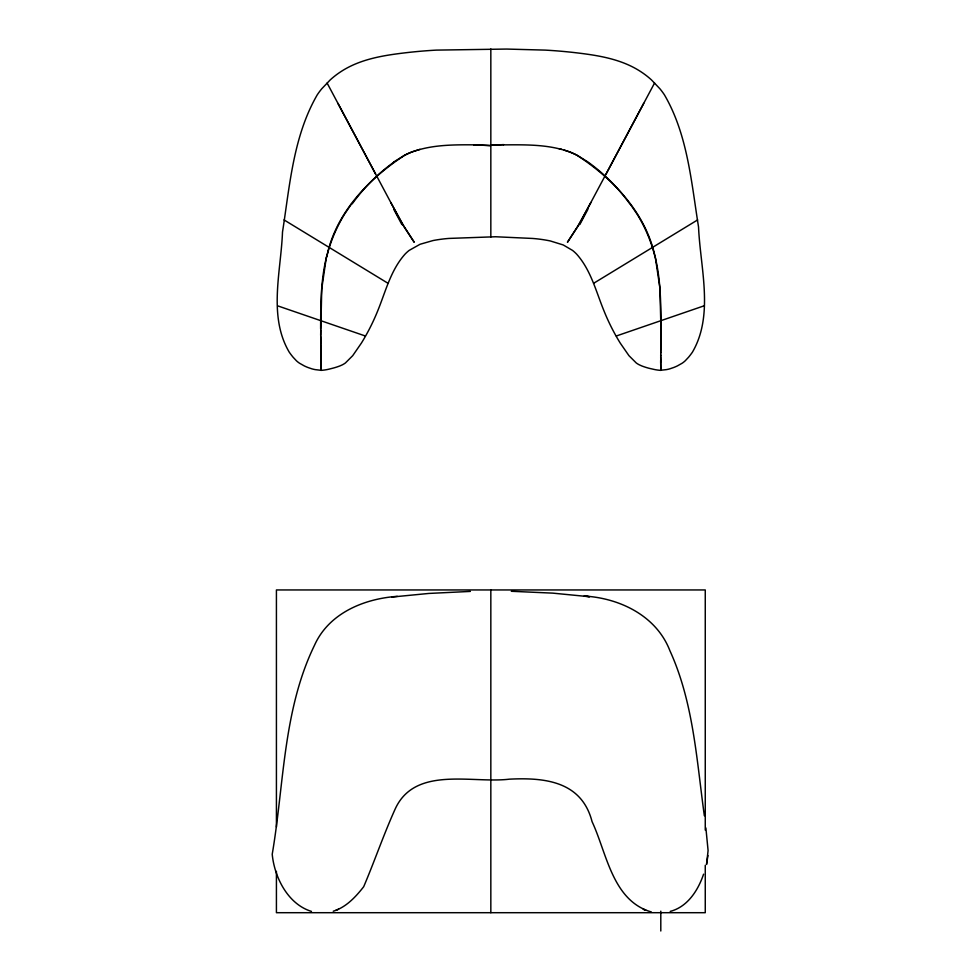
<?xml version="1.0" encoding="UTF-8"?>
<svg xmlns="http://www.w3.org/2000/svg" width="980" height="980" viewBox="0 0 980 980"><rect width="100%" height="100%" fill="white"/><g stroke="black" fill="none" stroke-linecap="round" stroke-linejoin="round"><path stroke-width="1.47" d="M660.679 360.077L660.802 370.256L666.351 369.632A33.296 33.296 0 0 0 669.879 368.811L673.542 367.561A52.736 52.736 0 0 0 677.388 365.908L682.129 363.237A24.88 24.88 0 0 0 685.24 360.775L688.511 357.284A76.844 76.844 0 0 0 692.407 352.188C714.224 314.899 700.222 267.638 698.544 227.005C691.329 182.292 687.715 134.713 664.403 94.815A72.496 72.496 0 0 0 659.92 88.788L651.467 79.907A81.512 81.512 0 0 0 640.957 71.773C621.112 58.69 597.004 55.186 573.876 52.516A515.872 515.872 0 0 0 557.02 50.899A493.21 493.21 0 0 0 545.284 50.115L506.587 49.061L436.382 50.115A493.21 493.21 0 0 0 420.53 51.242A515.872 515.872 0 0 0 407.79 52.516C384.662 55.186 360.567 58.69 340.709 71.773A81.512 81.512 0 0 0 330.211 79.907L321.746 88.788A72.496 72.496 0 0 0 317.263 94.815C293.24 136.269 289.774 185.673 282.497 232.089C281.003 271.411 268.006 316.173 289.259 352.188A76.844 76.844 0 0 0 293.155 357.284L296.425 360.775A24.88 24.88 0 0 0 299.549 363.237L304.29 365.908A52.736 52.736 0 0 0 308.124 367.561L311.787 368.811A33.296 33.296 0 0 0 315.315 369.632L320.864 370.293L320.84 353.89M660.777 361.791L660.704 356.867M661.022 332.098L659.92 288.096L655.461 258.144A175.273 171.5 -27.8 0 0 653.587 250.5C642.721 209.904 611.594 177.772 577.208 155.404A68.024 67.865 5.8 0 0 571.144 152.549C549.755 144.232 526.236 144.734 503.659 144.869M660.777 360.518L660.716 355.005M660.998 335.344C660.814 308.749 661.427 281.738 654.848 255.756M660.924 333.286L660.728 352.947M320.864 370.256L320.864 355.801M660.9 336.544L660.753 350.681M660.814 355.801L660.839 351.783M707.94 855.516L706.531 864.483L708.087 850.579L705.882 827.941M326.818 255.756C320.705 279.57 320.717 304.351 320.632 328.766M326.205 258.23L321.759 288.72L320.668 335.344M328.165 250.525C338.847 209.867 370.134 177.797 404.458 155.404A68.024 67.877 -4.9 0 1 410.51 152.537C431.923 144.244 455.43 144.722 478.02 144.869M703.579 874.172C698.177 890.208 687.605 906.892 670.222 911.4M654.554 83.043L579.609 223.612L567.432 242.281L577.465 226.821L590.94 202.419M606.179 173.84L643.713 103.378M351.796 203.497L344.629 214.044A148.691 148.433 -42.3 0 0 326.94 255.792M393.887 161.884L404.458 155.33A71.589 71.589 0 0 1 412.715 151.655L419.979 149.352M593.684 283.269L697.625 219.912M333.237 911.216C345.989 907.382 355.679 896.957 363.69 886.716C374.58 861.138 383.584 834.74 395.014 809.37C414.773 765.294 472.176 783.706 509.355 779.173C544.868 777.373 581.691 781.305 592.079 821.681C606.816 853.041 612.304 900.669 651.308 911.939M335.907 910.31L338.492 909.232M616.322 335.993L703.848 305.907M397.304 596.355C364.082 598.694 328.815 613.162 314.457 645.379C282.951 710.157 284.114 784.613 272.22 854.242C274.363 877.1 287.789 904.185 311.456 911.4M391.939 597.041L428.86 593.439L470.376 591.418M511.315 591.283L552.769 593.133L589.568 596.734L584.288 596.036M584.386 596.048C619.911 598.18 656.453 615.844 669.916 650.745C693.522 702.452 696.658 760.321 704.363 815.813M559.004 148.691L561.687 149.352M564.235 150.087L568.951 151.655A71.589 71.589 0 0 1 577.208 155.33L587.792 161.884A183.346 183.223 34.4 0 1 629.65 203.656M277.83 305.907L365.344 335.993M284.041 219.912L387.982 283.269M629.87 203.497L637.037 214.044A148.691 148.531 -81.5 0 1 654.763 255.78M337.953 103.378L375.499 173.84M390.726 202.419L404.213 226.821L414.234 242.281L402.057 223.612L327.112 83.043M660.802 370.256L660.679 361.424M320.864 345.536L320.889 348.206M320.938 352.947L320.766 336.544M320.742 344.323L320.73 329.929M320.803 349.493L320.962 355.005M705.257 830.097L705.257 589.948L276.421 589.948L276.421 827.034M705.257 865.279L705.257 912.698L276.421 912.698L276.421 871.392M660.802 911.167L660.802 931M490.833 49L490.833 237.013M490.833 589.948L490.833 912.698M660.789 370.379A47.518 47.518 0 0 1 652.411 369.043L649.52 368.394A67.779 67.779 0 0 1 641.814 365.957L639.413 364.879A22.92 22.92 0 0 1 636.277 362.98L628.964 355.679L620.267 343.135A211.864 211.864 0 0 1 603.888 310.636C595.999 291.391 590.891 270.113 576.73 254.237A38.428 38.428 0 0 0 572.516 250.402L563.231 244.951L550.233 240.933A141.267 141.267 0 0 0 532.704 238.459L495.574 236.756L448.963 238.422A144.036 144.036 0 0 0 433.013 240.553L420.053 244.277L409.162 250.402A38.428 38.428 0 0 0 404.948 254.237C390.787 270.113 385.655 291.391 377.802 310.648A211.864 211.864 0 0 1 361.375 343.123L352.702 355.679L345.389 362.98A23.128 23.128 0 0 1 341.64 365.173L339.852 365.944A67.779 67.779 0 0 1 332.147 368.37L329.268 369.093A47.518 47.518 0 0 1 320.877 370.379M490.821 145.199A408.734 407.545 3.1 0 1 503.647 144.66A408.488 406.994 2.5 0 0 490.821 145.273M478.007 145.065A408.734 407.129 -2.4 0 1 490.821 145.616A405.353 403.589 -2.1 0 0 473.769 145.04M326.303 258.181A175.273 171.316 33 0 1 328.251 250.549M352.224 203.816A183.346 182.917 -31.1 0 1 394.009 162.055M401.874 224.543A175.702 1.151 62 0 1 393.801 209.414M587.865 209.414A175.702 1.151 -62 0 1 579.793 224.543M645.698 910.261L643.174 909.171L645.734 910.273"/></g></svg>
